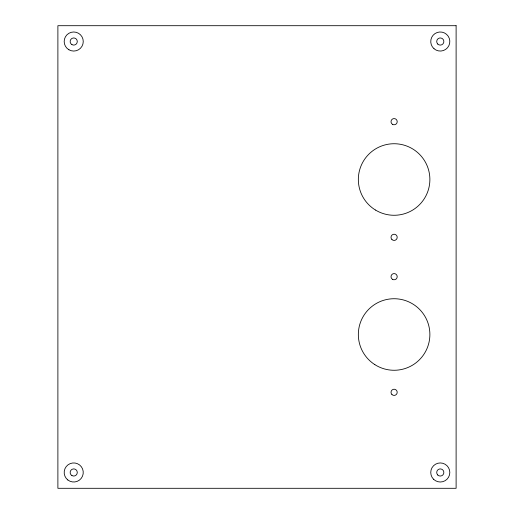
<?xml version="1.0" encoding="UTF-8"?>
<svg xmlns="http://www.w3.org/2000/svg" width="514" height="514" viewBox="0 0 514 514"><rect width="100%" height="100%" fill="white"/><g stroke="black" fill="none" stroke-linecap="round" stroke-linejoin="round"><path stroke-width="0.77" d="M456.111 25.7L57.889 25.7L57.889 488.3L456.111 488.3L456.111 25.7M391.919 394.514A3.097 3.097 0 0 0 397.104 393.12A3.097 3.097 0 0 0 393.306 389.329A3.097 3.097 0 0 0 391.919 394.514M392.561 279.359A3.097 3.097 0 0 0 397.213 276.673A3.097 3.097 0 0 0 392.561 273.988A3.097 3.097 0 0 0 392.561 279.359M391.919 239.524A3.097 3.097 0 0 0 397.104 238.13A3.097 3.097 0 0 0 393.306 234.333A3.097 3.097 0 0 0 391.919 239.524M392.561 124.362A3.097 3.097 0 0 0 397.213 121.677A3.097 3.097 0 0 0 392.561 118.991A3.097 3.097 0 0 0 392.561 124.362M374.847 364.638A35.768 35.768 0 0 0 429.845 336.111A35.768 35.768 0 0 0 377.642 302.746A35.768 35.768 0 0 0 374.847 364.638M375.483 210.04A35.768 35.768 0 0 0 429.871 180.363A35.768 35.768 0 0 0 376.98 148.103A35.768 35.768 0 0 0 375.483 210.04M67.822 479.973A9.541 9.541 0 0 0 83.159 473.831A9.541 9.541 0 0 0 70.167 463.622A9.541 9.541 0 0 0 67.822 479.973M433.54 479.221A9.541 9.541 0 0 0 449.499 474.942A9.541 9.541 0 0 0 437.819 463.262A9.541 9.541 0 0 0 433.54 479.221M434.022 48.721A9.541 9.541 0 0 0 449.647 43.349A9.541 9.541 0 0 0 437.183 32.504A9.541 9.541 0 0 0 434.022 48.721M68.947 49.787A9.541 9.541 0 0 0 83.255 41.525A9.541 9.541 0 0 0 68.947 33.262A9.541 9.541 0 0 0 68.947 49.787M437.755 475.007A3.579 3.579 0 0 0 443.743 473.4A3.579 3.579 0 0 0 439.361 469.019A3.579 3.579 0 0 0 437.755 475.007M437.755 44.056A3.579 3.579 0 0 0 443.743 42.45A3.579 3.579 0 0 0 439.361 38.068A3.579 3.579 0 0 0 437.755 44.056M71.928 475.572A3.579 3.579 0 0 0 77.293 472.475A3.579 3.579 0 0 0 71.928 469.378A3.579 3.579 0 0 0 71.928 475.572M71.928 44.622A3.579 3.579 0 0 0 77.293 41.525A3.579 3.579 0 0 0 71.928 38.428A3.579 3.579 0 0 0 71.928 44.622"/></g></svg>
